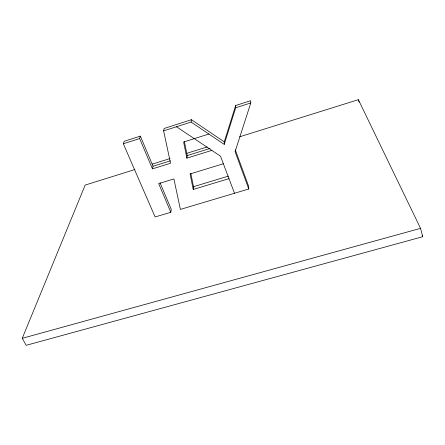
<?xml version="1.0" encoding="UTF-8"?>
<svg xmlns="http://www.w3.org/2000/svg" width="445" height="445" viewBox="0 0 445 445"><rect width="100%" height="100%" fill="white"/><g stroke="black" fill="none" stroke-linecap="round" stroke-linejoin="round"><path stroke-width="0.67" d="M163.621 130.863L191.111 122.058L224.224 144.375L224.269 141.877L235.655 105.515L250.63 100.709L250.802 102.934L235.082 151.689L248.777 189.003L180.397 209.411L173.884 178.929L158.676 183.596L170.802 212.271L155.099 216.96L123.326 143.774L124.172 141.299L140.353 136.109L153.058 166.235L152.451 168.866L170.535 163.237L163.621 130.863L164.149 128.466L191.428 119.711L224.269 141.877M193.531 189.375L193.809 186.605M228.98 178.645L193.225 189.464L193.508 186.7L190.805 173.3M211.826 150.382L186.883 158.142L187.223 155.572L184.386 141.538M191.111 122.058L191.428 119.711M170.802 212.271L171.253 209.378L160.033 182.773M152.451 168.866L139.635 138.551L140.353 136.109M224.224 144.375L235.705 107.768L235.655 105.515M239.677 136.787L358.37 99.686L420.542 228.352L422.75 236.712L26.199 345.314L22.25 338.317L85.173 185.081L134.902 169.539M123.326 143.774L139.635 138.551M235.705 107.768L250.802 102.934M208.872 134.028L183.613 142.005L186.883 158.142M152.145 164.149L170.051 158.554M186.627 153.369L207.181 146.945M153.058 166.235L170.363 160.834M187.223 155.572L210.012 148.458M223.368 163.749L190.087 173.962L193.225 189.464M193.508 186.7L228.324 176.137M22.25 338.317L420.542 228.352M176.476 126.747L220.52 156.195L234.498 193.263M422.149 235.455L422.75 236.712M235.277 149.798L248.627 186.227L248.777 189.003M358.37 99.686L359.059 102.133"/></g></svg>
